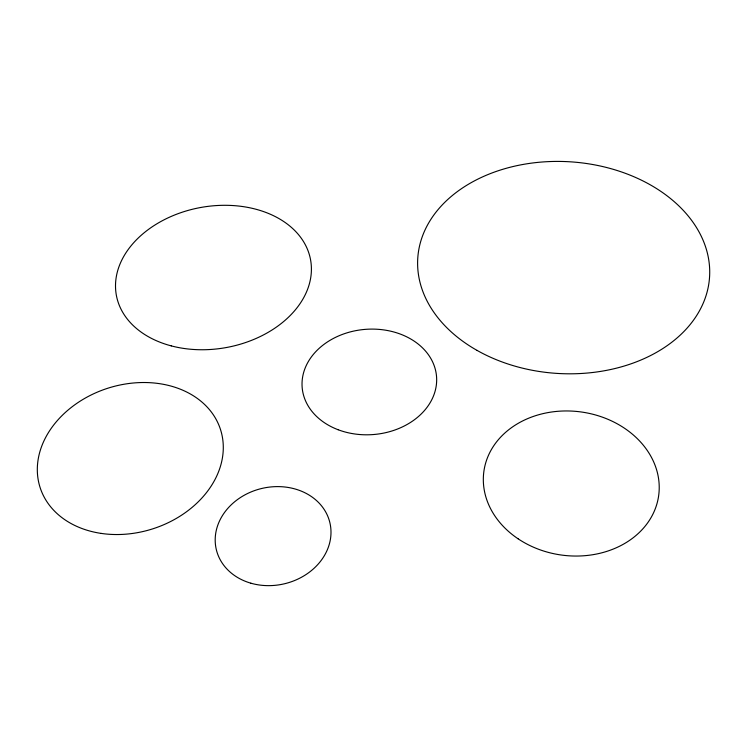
<?xml version="1.0" encoding="UTF-8"?>
<svg xmlns="http://www.w3.org/2000/svg" width="747" height="747" viewBox="0 0 747 747"><rect width="100%" height="100%" fill="white"/><g stroke="black" fill="none" stroke-linecap="round" stroke-linejoin="round"><path stroke-width="1.12" d="M101.228 533.414A94.738 73.804 -17.8 0 0 221.336 432.373A94.738 73.804 -17.8 0 0 68.369 409.795A94.738 73.804 -17.8 0 0 101.228 533.414M338.13 429.74A67.417 52.748 -4.7 0 0 436.612 377.618A67.417 52.748 -4.7 0 0 333.274 338.503A67.417 52.748 -4.7 0 0 338.13 429.74M518.101 538.802A88.23 72.216 7.9 0 0 658.537 496.494A88.23 72.216 7.9 0 0 537.177 415.183A88.23 72.216 7.9 0 0 518.101 538.802M477.006 350.371A146.197 105.999 3.7 0 0 708.819 283.804A146.197 105.999 3.7 0 0 505.196 168.589A146.197 105.999 3.7 0 0 477.006 350.371M250.861 583.192A58.35 48.985 -13.2 0 0 330.51 525.907A58.35 48.985 -13.2 0 0 237.919 499.257A58.35 48.985 -13.2 0 0 250.861 583.192M171.278 345.889A98.716 71.189 -10.3 0 0 311.116 263.598A98.716 71.189 -10.3 0 0 157.981 223.157A98.716 71.189 -10.3 0 0 171.278 345.889"/></g></svg>
